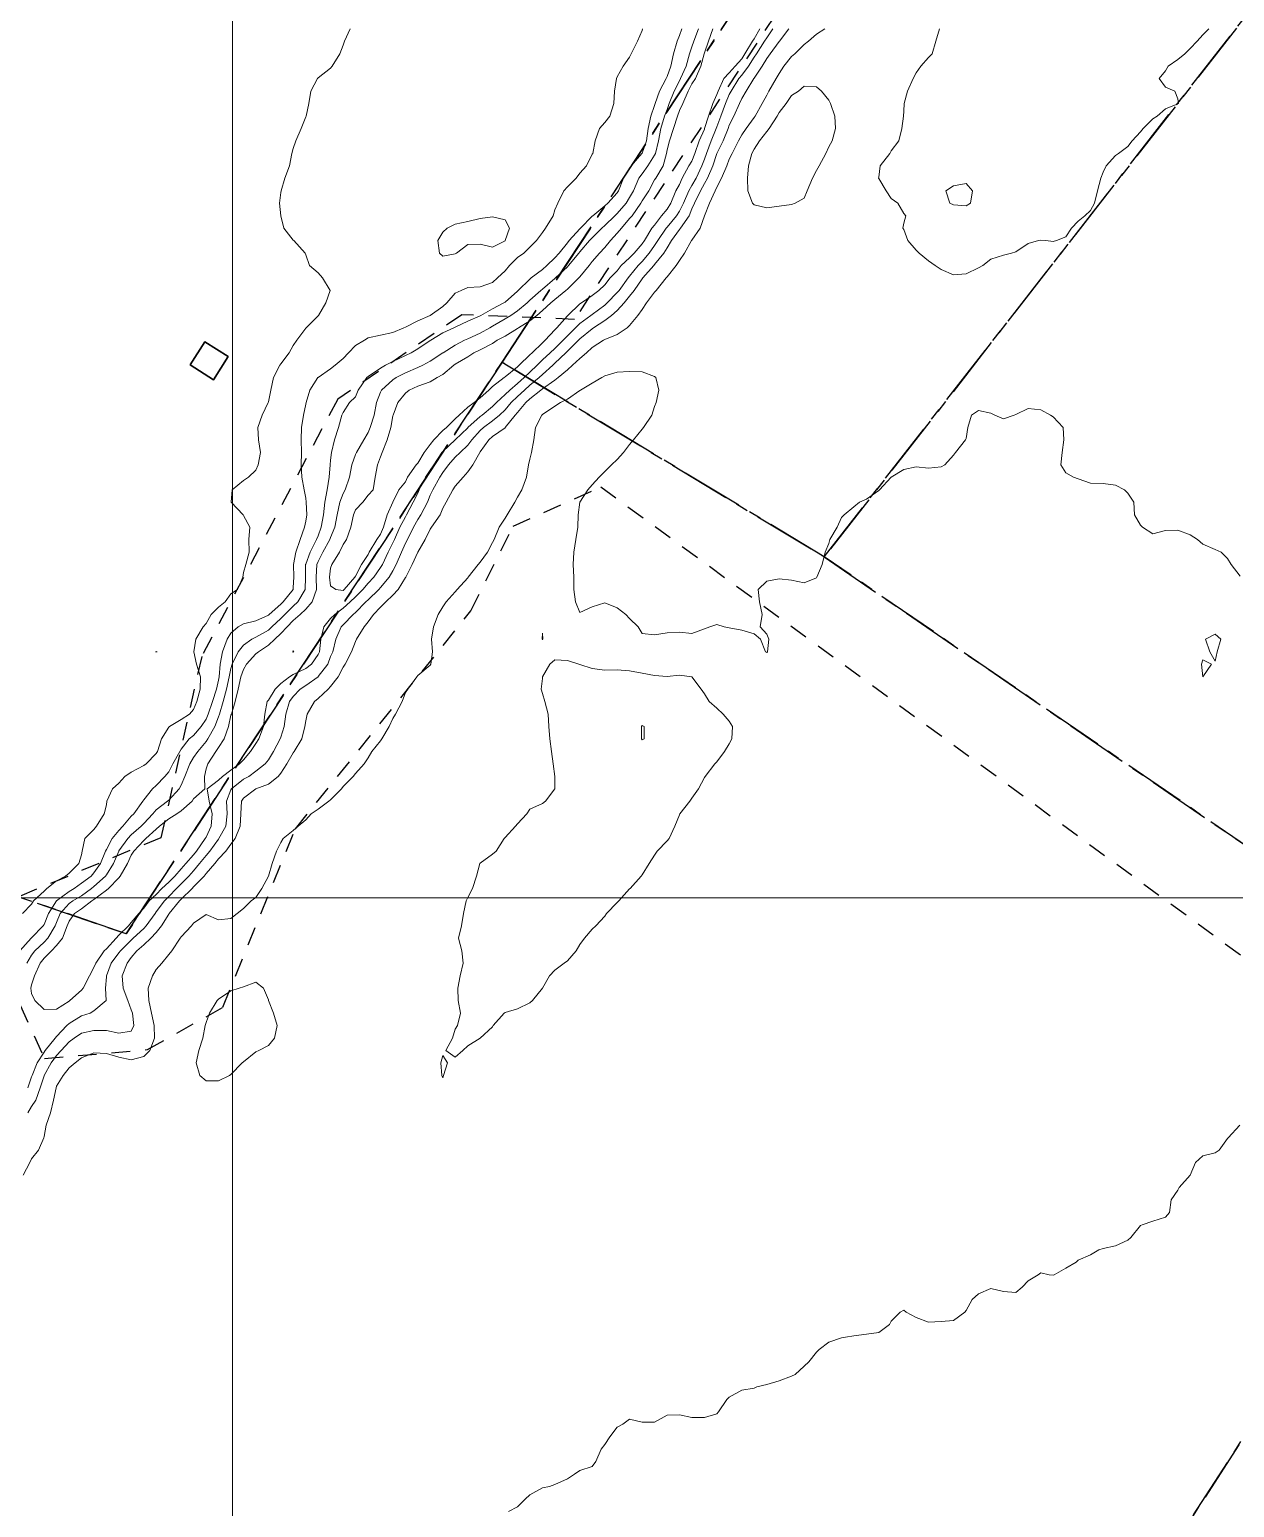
# Model space of a CAD drawing. Header units: centimetres. Extents: x 0 to 642158, y -847 to 649707.
# Drawn here: x 616058.7 to 616107, y 620362.9 to 620422.2 of the extents above; entities that cross this region are included whole.
import ezdxf

# ---------------------------------------------------------------- set-up
doc = ezdxf.new("R2010")
doc.units = ezdxf.units.CM
doc.header["$MEASUREMENT"] = 0
doc.linetypes.add('CENTERX2', pattern=[4, 2.5, -0.5, 0.5, -0.5])
doc.linetypes.add('JIS_02_0.7', pattern=[1.35, 0.75, -0.6])
for name, color, linetype, lineweight in [('MEV_grille', 254, 'Continuous', 9), ('WAL_parcellaire agricole', 7, 'JIS_02_0.7', 25), ('WAL_topographie 0.5', 253, 'Continuous', 20)]:
    doc.layers.add(name, color=color, linetype=linetype, lineweight=lineweight)
doc.layers.add('SPW_parcellaire cadastral', color=7, linetype='CENTERX2', lineweight=25, true_color=0xff0542)

# ---------------------------------------------------------------- blocks, each defined once
blk = doc.blocks.new('*U114')
at = {"layer": 'MEV_grille', "transparency": 33554687}
blk.add_lwpolyline([(-1338.461, 0), (1338.461, 0)], dxfattribs=at)
blk = doc.blocks.new('*U115')
at = {"layer": 'MEV_grille', "color": 0, "linetype": 'ByBlock', "lineweight": -2, "transparency": 16777216}
blk.add_blockref('*U114', (0, -2000), dxfattribs=at)
blk = doc.blocks.new('*U112')
at = {"layer": 'MEV_grille', "transparency": 33554687}
blk.add_lwpolyline([(0, 1825.476), (0, -1825.476)], dxfattribs=at)
blk = doc.blocks.new('*U113')
at = {"layer": 'MEV_grille', "color": 0, "linetype": 'ByBlock', "lineweight": -2, "transparency": 16777216}
blk.add_blockref('*U112', (700, 0), dxfattribs=at)

msp = doc.modelspace()

# ---------------------------------------------------------------- linework, layer by layer
at = {"layer": 'SPW_parcellaire cadastral'}
for points in [[(616163.665, 620494.835), (616090.561, 620401.059), (616077.627, 620408.871), (616089.977, 620427.615), (616116.745, 620468.333), (616144.289, 620510.138), (616163.665, 620494.835)], [(616163.665, 620494.835), (616171.549, 620488.346), (616184.862, 620477.393), (616184.868, 620477.388), (616186.96, 620475.669), (616186.968, 620475.661), (616199.691, 620465.204), (616132.595, 620378.538), (616129.31, 620374.515), (616118.04, 620382.235), (616090.561, 620401.059), (616163.665, 620494.835)], [(615979.201, 620431.541), (615986.308, 620446.278), (615993.265, 620460.724), (615994.067, 620462.39), (616089.977, 620427.615), (616077.627, 620408.871), (616062.549, 620385.935), (615971.905, 620416.878), (615979.201, 620431.541)], [(616118.04, 620382.235), (616031.659, 620248.331), (615984.324, 620271.39), (615984.893, 620272.731), (615982.963, 620273.84), (615982.334, 620272.36), (615961.505, 620282.512), (615969.185, 620294.979), (615977.961, 620308.915), (615986.263, 620322.005), (615995.821, 620337.861), (616004.045, 620351.134), (616016.126, 620371.393), (615961.881, 620390.136), (615971.905, 620416.878), (616062.549, 620385.935), (616077.627, 620408.871), (616090.561, 620401.059), (616118.04, 620382.235)], [(616066.635, 620409.094), (616066.052, 620408.168), (616065.118, 620408.759), (616065.697, 620409.689), (616066.635, 620409.094)], [(616066.635, 620409.094), (616065.697, 620409.689), (616065.118, 620408.759), (616066.052, 620408.168), (616066.635, 620409.094)], [(616129.31, 620374.515), (616178.576, 620340.419), (616177.478, 620338.956), (616129.194, 620273.681), (616147.203, 620247.746), (616113.067, 620206.183), (616031.659, 620248.331), (616118.04, 620382.235), (616129.31, 620374.515)]]:
    msp.add_lwpolyline(points, dxfattribs=at)
at = {"layer": 'WAL_parcellaire agricole'}
for points in [[(616159.221, 620531.397), (616135.426, 620493.795), (616080.536, 620410.589), (616076.014, 620410.776), (616071.034, 620407.386), (616065.575, 620397.065), (616063.939, 620389.788), (616056.597, 620386.744), (615973.037, 620417.176), (616009.095, 620485.363), (616012.928, 620490.447), (616016.427, 620493.364), (616019.844, 620495.281), (616066.429, 620476.287), (616086.179, 620470.289), (616089.528, 620476.69), (616108.823, 620523.391)], [(615877.22, 620147.518), (615924.71, 620226.023), (615928.647, 620227.83), (615931.997, 620231.311), (615943.094, 620247.952), (615951.343, 620258.273), (615960.371, 620278.134), (615993.264, 620331.947), (616017.942, 620372.032), (615963.19, 620391.276), (615973.037, 620417.176), (616056.597, 620386.744), (616059.267, 620380.924), (616063.397, 620381.285), (616066.427, 620382.985), (616069.336, 620390.146), (616076.375, 620398.886), (616078.075, 620402.286), (616081.594, 620403.867), (616125.44, 620371.795), (616138.159, 620363.094), (616141.274, 620365.797), (616150.914, 620359.078), (615936.082, 620036.976)]]:
    msp.add_lwpolyline(points, dxfattribs=at)
at = {"layer": 'WAL_topographie 0.5'}
for points in [[(616083.268, 620422.25), (616083.25, 620422.182), (616083.07, 620421.75), (616082.815, 620421.25), (616082.75, 620421.116), (616082.496, 620420.75), (616082.25, 620420.324), (616082.222, 620420.25), (616082.139, 620419.75), (616082.115, 620419.25), (616081.96, 620418.75), (616081.75, 620418.49), (616081.54, 620418.25), (616081.369, 620417.75), (616081.267, 620417.25), (616081.25, 620417.221), (616081.018, 620416.75), (616080.75, 620416.461), (616080.603, 620416.25), (616080.25, 620415.901), (616080.111, 620415.75), (616079.862, 620415.25), (616079.75, 620414.981), (616079.684, 620414.75), (616079.376, 620414.25), (616079.25, 620414.079), (616079.017, 620413.75), (616078.75, 620413.489), (616078.502, 620413.25), (616078.25, 620413.065), (616077.934, 620412.75), (616077.75, 620412.53), (616077.443, 620412.25), (616077.25, 620412.066), (616076.75, 620411.901), (616076.25, 620411.863), (616075.991, 620411.75), (616075.75, 620411.636), (616075.409, 620411.25), (616075.25, 620411.108), (616074.75, 620410.75), (616074.75, 620410.75), (616074.25, 620410.536), (616073.75, 620410.274), (616073.685, 620410.25), (616073.25, 620410.068), (616072.75, 620409.953), (616072.25, 620409.845), (616072.11, 620409.75), (616071.75, 620409.543), (616071.467, 620409.25), (616071.25, 620409.019), (616070.929, 620408.75), (616070.75, 620408.609), (616070.25, 620408.261), (616070.238, 620408.25), (616069.909, 620407.75), (616069.764, 620407.25), (616069.75, 620407.181), (616069.66, 620406.75), (616069.577, 620406.25), (616069.571, 620405.75), (616069.583, 620405.25), (616069.571, 620404.75), (616069.599, 620404.25), (616069.686, 620403.75), (616069.75, 620403.414), (616069.774, 620403.25), (616069.793, 620402.75), (616069.75, 620402.489), (616069.702, 620402.25), (616069.529, 620401.75), (616069.358, 620401.25), (616069.257, 620400.75), (616069.277, 620400.25), (616069.25, 620399.832), (616069.242, 620399.75), (616068.849, 620399.25), (616068.75, 620399.156), (616068.287, 620398.75), (616068.25, 620398.716), (616067.75, 620398.491), (616067.25, 620398.372), (616067.042, 620398.25), (616066.75, 620398.002), (616066.602, 620397.75), (616066.404, 620397.25), (616066.316, 620396.75), (616066.276, 620396.25), (616066.25, 620396.11), (616066.166, 620395.75), (616066.009, 620395.25), (616065.839, 620394.75), (616065.75, 620394.549), (616065.547, 620394.25), (616065.25, 620393.891), (616065.077, 620393.75), (616064.75, 620393.337), (616064.693, 620393.25), (616064.422, 620392.75), (616064.25, 620392.434), (616064.09, 620392.25), (616063.75, 620391.885), (616063.604, 620391.75), (616063.25, 620391.303), (616063.217, 620391.25), (616062.848, 620390.75), (616062.75, 620390.648), (616062.407, 620390.25), (616062.25, 620390.08), (616061.985, 620389.75), (616061.75, 620389.318), (616061.708, 620389.25), (616061.51, 620388.75), (616061.25, 620388.375), (616061.138, 620388.25), (616060.75, 620387.958), (616060.455, 620387.75), (616060.25, 620387.63), (616059.751, 620387.25), (616059.75, 620387.249), (616059.427, 620386.75), (616059.25, 620386.308), (616059.21, 620386.25), (616058.75, 620385.772), (616058.728, 620385.75), (616058.279, 620385.25)], [(616071.533, 620422.25), (616071.311, 620421.75), (616071.25, 620421.592), (616071.115, 620421.25), (616070.817, 620420.75), (616070.75, 620420.667), (616070.25, 620420.277), (616070.221, 620420.25), (616069.95, 620419.75), (616069.872, 620419.25), (616069.762, 620418.75), (616069.75, 620418.721), (616069.568, 620418.25), (616069.348, 620417.75), (616069.25, 620417.442), (616069.197, 620417.25), (616069.093, 620416.75), (616068.917, 620416.25), (616068.759, 620415.75), (616068.75, 620415.679), (616068.694, 620415.25), (616068.75, 620414.75), (616068.75, 620414.75), (616068.872, 620414.25), (616069.25, 620413.767), (616069.268, 620413.75), (616069.729, 620413.25), (616069.75, 620413.178), (616069.9, 620412.75), (616070.25, 620412.458), (616070.422, 620412.25), (616070.73, 620411.75), (616070.555, 620411.25), (616070.267, 620410.75), (616070.25, 620410.731), (616069.763, 620410.25), (616069.75, 620410.24), (616069.39, 620409.75), (616069.25, 620409.54), (616069.083, 620409.25), (616068.75, 620408.807), (616068.709, 620408.75), (616068.461, 620408.25), (616068.355, 620407.75), (616068.25, 620407.283), (616068.237, 620407.25), (616067.995, 620406.75), (616067.829, 620406.25), (616067.859, 620405.75), (616067.933, 620405.25), (616067.841, 620404.75), (616067.75, 620404.544), (616067.456, 620404.25), (616067.25, 620404.126), (616066.793, 620403.75), (616066.757, 620403.25), (616067.24, 620402.75), (616067.25, 620402.721), (616067.5, 620402.25), (616067.468, 620401.75), (616067.483, 620401.25), (616067.347, 620400.75), (616067.25, 620400.432), (616067.221, 620400.25), (616067.018, 620399.75), (616066.75, 620399.574), (616066.513, 620399.25), (616066.25, 620399.039), (616065.961, 620398.75), (616065.75, 620398.379), (616065.635, 620398.25), (616065.339, 620397.75), (616065.253, 620397.25), (616065.369, 620396.75), (616065.53, 620396.25), (616065.509, 620395.75), (616065.38, 620395.25), (616065.25, 620394.927), (616065.088, 620394.75), (616064.75, 620394.526), (616064.287, 620394.25), (616064.25, 620394.222), (616063.964, 620393.75), (616063.805, 620393.25), (616063.75, 620393.162), (616063.344, 620392.75), (616063.25, 620392.681), (616062.75, 620392.416), (616062.496, 620392.25), (616062.25, 620391.979), (616061.991, 620391.75), (616061.771, 620391.25), (616061.75, 620391.107), (616061.667, 620390.75), (616061.354, 620390.25), (616061.25, 620390.122), (616060.88, 620389.75), (616060.78, 620389.25), (616060.75, 620389.106), (616060.646, 620388.75), (616060.25, 620388.37), (616060.105, 620388.25), (616059.75, 620388.053), (616059.355, 620387.75), (616059.25, 620387.646), (616058.829, 620387.25), (616058.75, 620387.122), (616058.385, 620386.75)], [(616084.84, 620422.25), (616084.75, 620421.985), (616084.651, 620421.75), (616084.504, 620421.25), (616084.4, 620420.75), (616084.25, 620420.336), (616084.212, 620420.25), (616083.943, 620419.75), (616083.771, 620419.25), (616083.75, 620419.167), (616083.605, 620418.75), (616083.493, 620418.25), (616083.42, 620417.75), (616083.25, 620417.258), (616083.245, 620417.25), (616082.807, 620416.75), (616082.75, 620416.659), (616082.503, 620416.25), (616082.297, 620415.75), (616082.25, 620415.673), (616081.872, 620415.25), (616081.75, 620415.14), (616081.268, 620414.75), (616081.25, 620414.734), (616080.776, 620414.25), (616080.75, 620414.222), (616080.325, 620413.75), (616080.25, 620413.657), (616079.916, 620413.25), (616079.75, 620413.063), (616079.433, 620412.75), (616079.25, 620412.593), (616078.802, 620412.25), (616078.75, 620412.208), (616078.276, 620411.75), (616078.25, 620411.726), (616077.75, 620411.282), (616077.703, 620411.25), (616077.25, 620411.006), (616076.776, 620410.75), (616076.75, 620410.736), (616076.25, 620410.522), (616075.75, 620410.28), (616075.694, 620410.25), (616075.25, 620410.046), (616074.769, 620409.75), (616074.75, 620409.738), (616074.25, 620409.409), (616073.984, 620409.25), (616073.75, 620409.143), (616073.25, 620408.903), (616072.958, 620408.75), (616072.75, 620408.636), (616072.25, 620408.299), (616072.198, 620408.25), (616071.857, 620407.75), (616071.75, 620407.486), (616071.513, 620407.25), (616071.25, 620406.853), (616071.197, 620406.75), (616071.07, 620406.25), (616070.904, 620405.75), (616070.783, 620405.25), (616070.75, 620404.945), (616070.726, 620404.75), (616070.691, 620404.25), (616070.609, 620403.75), (616070.516, 620403.25), (616070.46, 620402.75), (616070.376, 620402.25), (616070.25, 620401.907), (616070.185, 620401.75), (616069.923, 620401.25), (616069.75, 620400.763), (616069.746, 620400.75), (616069.741, 620400.25), (616069.732, 620399.75), (616069.432, 620399.25), (616069.25, 620399.075), (616068.909, 620398.75), (616068.75, 620398.584), (616068.395, 620398.25), (616068.25, 620398.112), (616067.75, 620397.832), (616067.588, 620397.75), (616067.25, 620397.52), (616067.04, 620397.25), (616066.804, 620396.75), (616066.75, 620396.572), (616066.676, 620396.25), (616066.566, 620395.75), (616066.438, 620395.25), (616066.29, 620394.75), (616066.25, 620394.633), (616066.107, 620394.25), (616065.822, 620393.75), (616065.75, 620393.651), (616065.418, 620393.25), (616065.25, 620393.001), (616065.095, 620392.75), (616064.894, 620392.25), (616064.75, 620391.892), (616064.675, 620391.75), (616064.25, 620391.292), (616064.202, 620391.25), (616063.75, 620390.908), (616063.614, 620390.75), (616063.25, 620390.362), (616063.142, 620390.25), (616062.75, 620389.897), (616062.613, 620389.75), (616062.25, 620389.256), (616062.246, 620389.25), (616062.037, 620388.75), (616061.75, 620388.292), (616061.72, 620388.25), (616061.25, 620387.831), (616061.147, 620387.75), (616060.75, 620387.462), (616060.398, 620387.25), (616060.25, 620387.146), (616059.901, 620386.75), (616059.75, 620386.388), (616059.693, 620386.25), (616059.396, 620385.75), (616059.25, 620385.6), (616058.876, 620385.25), (616058.75, 620385.079), (616058.553, 620384.75)], [(616058.596, 620378.75), (616058.75, 620379.001), (616058.914, 620379.25), (616059.096, 620379.75), (616059.25, 620380.238), (616059.255, 620380.25), (616059.533, 620380.75), (616059.75, 620381.049), (616059.934, 620381.25), (616060.25, 620381.6), (616060.452, 620381.75), (616060.75, 620381.939), (616061.25, 620382.058), (616061.75, 620382.049), (616062.25, 620381.946), (616062.75, 620382.027), (616062.85, 620382.25), (616062.794, 620382.75), (616062.75, 620382.878), (616062.609, 620383.25), (616062.425, 620383.75), (616062.383, 620384.25), (616062.581, 620384.75), (616062.75, 620384.983), (616062.976, 620385.25), (616063.25, 620385.486), (616063.533, 620385.75), (616063.75, 620385.987), (616063.965, 620386.25), (616064.25, 620386.719), (616064.273, 620386.75), (616064.68, 620387.25), (616064.75, 620387.322), (616065.189, 620387.75), (616065.25, 620387.812), (616065.67, 620388.25), (616065.75, 620388.348), (616066.101, 620388.75), (616066.25, 620388.937), (616066.54, 620389.25), (616066.75, 620389.526), (616066.922, 620389.75), (616067.12, 620390.25), (616067.139, 620390.75), (616067.174, 620391.25), (616067.25, 620391.372), (616067.742, 620391.75), (616067.75, 620391.754), (616068.25, 620391.94), (616068.645, 620392.25), (616068.75, 620392.378), (616068.991, 620392.75), (616069.25, 620393.198), (616069.288, 620393.25), (616069.592, 620393.75), (616069.713, 620394.25), (616069.75, 620394.48), (616069.81, 620394.75), (616070.104, 620395.25), (616070.25, 620395.38), (616070.647, 620395.75), (616070.75, 620395.857), (616071.055, 620396.25), (616071.25, 620396.631), (616071.332, 620396.75), (616071.591, 620397.25), (616071.75, 620397.663), (616071.794, 620397.75), (616072.089, 620398.25), (616072.25, 620398.453), (616072.47, 620398.75), (616072.75, 620399.039), (616072.971, 620399.25), (616073.25, 620399.518), (616073.463, 620399.75), (616073.75, 620400.229), (616073.765, 620400.25), (616074.026, 620400.75), (616074.25, 620401.243), (616074.255, 620401.25), (616074.543, 620401.75), (616074.75, 620402.176), (616074.803, 620402.25), (616075.146, 620402.75), (616075.25, 620403.013), (616075.39, 620403.25), (616075.656, 620403.75), (616075.75, 620403.9), (616076.062, 620404.25), (616076.25, 620404.47), (616076.453, 620404.75), (616076.732, 620405.25), (616076.75, 620405.276), (616077.092, 620405.75), (616077.25, 620405.884), (616077.75, 620406.242), (616077.757, 620406.25), (616078.16, 620406.75), (616078.25, 620406.858), (616078.588, 620407.25), (616078.75, 620407.396), (616079.191, 620407.75), (616079.25, 620407.797), (616079.75, 620408.153), (616079.879, 620408.25), (616080.25, 620408.567), (616080.462, 620408.75), (616080.75, 620409.018), (616081.012, 620409.25), (616081.25, 620409.456), (616081.704, 620409.75), (616081.75, 620409.777), (616082.25, 620409.984), (616082.645, 620410.25), (616082.75, 620410.338), (616083.083, 620410.75), (616083.25, 620410.988), (616083.432, 620411.25), (616083.75, 620411.683), (616083.809, 620411.75), (616084.212, 620412.25), (616084.25, 620412.294), (616084.623, 620412.75), (616084.75, 620412.953), (616084.951, 620413.25), (616085.235, 620413.75), (616085.25, 620413.772), (616085.581, 620414.25), (616085.75, 620414.75), (616085.75, 620414.75), (616085.955, 620415.25), (616086.182, 620415.75), (616086.25, 620415.899), (616086.44, 620416.25), (616086.647, 620416.75), (616086.75, 620417.017), (616086.858, 620417.25), (616087.12, 620417.75), (616087.25, 620417.994), (616087.432, 620418.25), (616087.75, 620418.692), (616087.79, 620418.75), (616088.07, 620419.25), (616088.25, 620419.58), (616088.34, 620419.75), (616088.628, 620420.25), (616088.75, 620420.459), (616088.939, 620420.75), (616089.25, 620421.132), (616089.376, 620421.25), (616089.75, 620421.618), (616089.923, 620421.75), (616090.25, 620422.03), (616090.587, 620422.25)], [(616058.598, 620379.75), (616058.75, 620380.197), (616058.767, 620380.25), (616058.967, 620380.75), (616059.25, 620381.185), (616059.296, 620381.25), (616059.694, 620381.75), (616059.75, 620381.817), (616060.158, 620382.25), (616060.25, 620382.328), (616060.75, 620382.636), (616061.093, 620382.75), (616061.25, 620382.835), (616061.735, 620383.25), (616061.71, 620383.75), (616061.75, 620384.205), (616061.753, 620384.25), (616061.948, 620384.75), (616062.25, 620385.171), (616062.31, 620385.25), (616062.75, 620385.682), (616062.827, 620385.75), (616063.25, 620386.142), (616063.351, 620386.25), (616063.701, 620386.75), (616063.75, 620386.812), (616064.077, 620387.25), (616064.25, 620387.427), (616064.567, 620387.75), (616064.75, 620387.933), (616065.062, 620388.25), (616065.25, 620388.465), (616065.493, 620388.75), (616065.75, 620389.071), (616065.9, 620389.25), (616066.25, 620389.729), (616066.267, 620389.75), (616066.542, 620390.25), (616066.597, 620390.75), (616066.573, 620391.25), (616066.75, 620391.705), (616066.774, 620391.75), (616067.25, 620392.132), (616067.46, 620392.25), (616067.75, 620392.456), (616068.119, 620392.75), (616068.25, 620392.918), (616068.463, 620393.25), (616068.726, 620393.75), (616068.75, 620393.828), (616068.88, 620394.25), (616068.951, 620394.75), (616069.101, 620395.25), (616069.25, 620395.449), (616069.526, 620395.75), (616069.75, 620395.898), (616070.246, 620396.25), (616070.25, 620396.253), (616070.631, 620396.75), (616070.75, 620397.059), (616070.832, 620397.25), (616070.952, 620397.75), (616071.178, 620398.25), (616071.25, 620398.324), (616071.659, 620398.75), (616071.75, 620398.83), (616072.166, 620399.25), (616072.25, 620399.336), (616072.678, 620399.75), (616072.75, 620399.83), (616073.104, 620400.25), (616073.25, 620400.501), (616073.379, 620400.75), (616073.588, 620401.25), (616073.75, 620401.602), (616073.831, 620401.75), (616074.075, 620402.25), (616074.25, 620402.563), (616074.374, 620402.75), (616074.633, 620403.25), (616074.75, 620403.538), (616074.847, 620403.75), (616075.132, 620404.25), (616075.25, 620404.44), (616075.485, 620404.75), (616075.75, 620405.057), (616075.944, 620405.25), (616076.25, 620405.54), (616076.41, 620405.75), (616076.75, 620406.131), (616076.889, 620406.25), (616077.25, 620406.514), (616077.528, 620406.75), (616077.75, 620406.964), (616077.996, 620407.25), (616078.25, 620407.492), (616078.532, 620407.75), (616078.75, 620407.942), (616079.118, 620408.25), (616079.25, 620408.379), (616079.665, 620408.75), (616079.75, 620408.829), (616080.187, 620409.25), (616080.25, 620409.312), (616080.696, 620409.75), (616080.75, 620409.803), (616081.25, 620410.213), (616081.305, 620410.25), (616081.75, 620410.542), (616082.027, 620410.75), (616082.25, 620410.946), (616082.529, 620411.25), (616082.75, 620411.526), (616082.926, 620411.75), (616083.25, 620412.212), (616083.281, 620412.25), (616083.715, 620412.75), (616083.75, 620412.792), (616084.12, 620413.25), (616084.25, 620413.463), (616084.435, 620413.75), (616084.75, 620414.193), (616084.794, 620414.25), (616085.139, 620414.75), (616085.25, 620415.018), (616085.348, 620415.25), (616085.591, 620415.75), (616085.75, 620416.041), (616085.873, 620416.25), (616086.083, 620416.75), (616086.25, 620417.245), (616086.252, 620417.25), (616086.499, 620417.75), (616086.703, 620418.25), (616086.75, 620418.388), (616086.928, 620418.75), (616087.16, 620419.25), (616087.25, 620419.449), (616087.427, 620419.75), (616087.737, 620420.25), (616087.75, 620420.27), (616088.071, 620420.75), (616088.25, 620421.062), (616088.388, 620421.25), (616088.75, 620421.737), (616088.762, 620421.75), (616089.133, 620422.25)], [(616085.508, 620422.25), (616085.329, 620421.75), (616085.25, 620421.522), (616085.153, 620421.25), (616085.012, 620420.75), (616084.796, 620420.25), (616084.75, 620420.167), (616084.536, 620419.75), (616084.341, 620419.25), (616084.25, 620419.009), (616084.154, 620418.75), (616084.003, 620418.25), (616083.91, 620417.75), (616083.782, 620417.25), (616083.75, 620417.183), (616083.474, 620416.75), (616083.25, 620416.431), (616083.124, 620416.25), (616082.898, 620415.75), (616082.75, 620415.483), (616082.606, 620415.25), (616082.25, 620414.837), (616082.154, 620414.75), (616081.75, 620414.36), (616081.63, 620414.25), (616081.25, 620413.865), (616081.142, 620413.75), (616080.75, 620413.3), (616080.708, 620413.25), (616080.298, 620412.75), (616080.25, 620412.698), (616079.778, 620412.25), (616079.75, 620412.225), (616079.25, 620411.8), (616079.191, 620411.75), (616078.75, 620411.356), (616078.636, 620411.25), (616078.25, 620410.934), (616077.981, 620410.75), (616077.75, 620410.604), (616077.25, 620410.316), (616077.136, 620410.25), (616076.75, 620410.041), (616076.25, 620409.81), (616076.126, 620409.75), (616075.75, 620409.556), (616075.26, 620409.25), (616075.25, 620409.243), (616074.75, 620408.908), (616074.452, 620408.75), (616074.25, 620408.656), (616073.75, 620408.45), (616073.381, 620408.25), (616073.25, 620408.161), (616072.793, 620407.75), (616072.75, 620407.664), (616072.591, 620407.25), (616072.502, 620406.75), (616072.342, 620406.25), (616072.25, 620406.049), (616072.078, 620405.75), (616071.784, 620405.25), (616071.75, 620405.17), (616071.605, 620404.75), (616071.501, 620404.25), (616071.327, 620403.75), (616071.25, 620403.598), (616071.118, 620403.25), (616071.008, 620402.75), (616070.918, 620402.25), (616070.75, 620401.83), (616070.718, 620401.75), (616070.441, 620401.25), (616070.25, 620400.872), (616070.198, 620400.75), (616070.168, 620400.25), (616070.181, 620399.75), (616070.009, 620399.25), (616069.75, 620398.961), (616069.528, 620398.75), (616069.25, 620398.508), (616069.003, 620398.25), (616068.75, 620397.977), (616068.51, 620397.75), (616068.25, 620397.508), (616067.851, 620397.25), (616067.75, 620397.164), (616067.376, 620396.75), (616067.25, 620396.533), (616067.148, 620396.25), (616067.036, 620395.75), (616066.924, 620395.25), (616066.766, 620394.75), (616066.75, 620394.705), (616066.65, 620394.25), (616066.475, 620393.75), (616066.25, 620393.407), (616066.146, 620393.25), (616065.815, 620392.75), (616065.75, 620392.548), (616065.681, 620392.25), (616065.703, 620391.75), (616065.25, 620391.35), (616065.186, 620391.25), (616064.75, 620390.867), (616064.577, 620390.75), (616064.25, 620390.549), (616063.884, 620390.25), (616063.75, 620390.13), (616063.336, 620389.75), (616063.25, 620389.67), (616062.845, 620389.25), (616062.75, 620389.094), (616062.593, 620388.75), (616062.309, 620388.25), (616062.25, 620388.179), (616061.831, 620387.75), (616061.75, 620387.685), (616061.25, 620387.309), (616061.163, 620387.25), (616060.75, 620386.94), (616060.469, 620386.75), (616060.25, 620386.444), (616060.172, 620386.25), (616059.992, 620385.75), (616059.75, 620385.459), (616059.548, 620385.25), (616059.25, 620384.96), (616059.091, 620384.75), (616058.869, 620384.25), (616058.75, 620383.888), (616058.712, 620383.75), (616058.75, 620383.541), (616058.878, 620383.25), (616059.25, 620382.895), (616059.75, 620382.909), (616060.25, 620383.231), (616060.278, 620383.25), (616060.75, 620383.666), (616060.816, 620383.75), (616061.067, 620384.25), (616061.25, 620384.574), (616061.322, 620384.75), (616061.666, 620385.25), (616061.75, 620385.333), (616062.139, 620385.75), (616062.25, 620385.872), (616062.633, 620386.25), (616062.75, 620386.388), (616063.051, 620386.75), (616063.25, 620386.957), (616063.467, 620387.25), (616063.75, 620387.514), (616063.979, 620387.75), (616064.25, 620388.001), (616064.499, 620388.25), (616064.75, 620388.534), (616064.935, 620388.75), (616065.25, 620389.106), (616065.365, 620389.25), (616065.718, 620389.75), (616065.75, 620389.814), (616065.953, 620390.25), (616066, 620390.75), (616065.877, 620391.25), (616065.794, 620391.75), (616066.25, 620392.1), (616066.403, 620392.25), (616066.75, 620392.496), (616067.097, 620392.75), (616067.25, 620392.913), (616067.53, 620393.25), (616067.75, 620393.562), (616067.863, 620393.75), (616068.051, 620394.25), (616068.103, 620394.75), (616068.208, 620395.25), (616068.25, 620395.311), (616068.521, 620395.75), (616068.75, 620395.975), (616069.094, 620396.25), (616069.25, 620396.344), (616069.75, 620396.573), (616069.977, 620396.75), (616070.25, 620397.141), (616070.298, 620397.25), (616070.353, 620397.75), (616070.47, 620398.25), (616070.75, 620398.58), (616070.915, 620398.75), (616071.25, 620399), (616071.533, 620399.25), (616071.75, 620399.453), (616072.039, 620399.75), (616072.25, 620399.997), (616072.478, 620400.25), (616072.75, 620400.625), (616072.828, 620400.75), (616073.06, 620401.25), (616073.25, 620401.625), (616073.307, 620401.75), (616073.533, 620402.25), (616073.75, 620402.671), (616073.793, 620402.75), (616074.062, 620403.25), (616074.25, 620403.618), (616074.308, 620403.75), (616074.562, 620404.25), (616074.75, 620404.537), (616074.885, 620404.75), (616075.218, 620405.25), (616075.25, 620405.289), (616075.746, 620405.75), (616075.75, 620405.754), (616076.25, 620406.239), (616076.26, 620406.25), (616076.75, 620406.692), (616076.828, 620406.75), (616077.25, 620407.094), (616077.411, 620407.25), (616077.75, 620407.572), (616077.938, 620407.75), (616078.25, 620408.016), (616078.519, 620408.25), (616078.75, 620408.476), (616079.032, 620408.75), (616079.25, 620408.959), (616079.565, 620409.25), (616079.75, 620409.425), (616080.082, 620409.75), (616080.25, 620409.925), (616080.579, 620410.25), (616080.75, 620410.417), (616081.197, 620410.75), (616081.25, 620410.789), (616081.75, 620411.158), (616081.851, 620411.25), (616082.25, 620411.663), (616082.323, 620411.75), (616082.693, 620412.25), (616082.75, 620412.318), (616083.098, 620412.75), (616083.25, 620412.915), (616083.536, 620413.25), (616083.75, 620413.551), (616083.885, 620413.75), (616084.221, 620414.25), (616084.25, 620414.285), (616084.632, 620414.75), (616084.75, 620414.934), (616084.911, 620415.25), (616085.131, 620415.75), (616085.25, 620415.955), (616085.415, 620416.25), (616085.645, 620416.75), (616085.75, 620417.014), (616085.835, 620417.25), (616086.025, 620417.75), (616086.226, 620418.25), (616086.25, 620418.314), (616086.413, 620418.75), (616086.596, 620419.25), (616086.75, 620419.616), (616086.818, 620419.75), (616087.134, 620420.25), (616087.25, 620420.383), (616087.525, 620420.75), (616087.75, 620421.11), (616087.842, 620421.25), (616088.167, 620421.75), (616088.25, 620421.892), (616088.49, 620422.25)], [(616086.084, 620422.25), (616085.917, 620421.75), (616085.75, 620421.288), (616085.738, 620421.25), (616085.604, 620420.75), (616085.399, 620420.25), (616085.25, 620420.043), (616085.099, 620419.75), (616084.88, 620419.25), (616084.75, 620418.977), (616084.671, 620418.75), (616084.505, 620418.25), (616084.352, 620417.75), (616084.25, 620417.395), (616084.224, 620417.25), (616084.094, 620416.75), (616083.8, 620416.25), (616083.75, 620416.193), (616083.515, 620415.75), (616083.25, 620415.342), (616083.203, 620415.25), (616082.853, 620414.75), (616082.75, 620414.638), (616082.42, 620414.25), (616082.25, 620414.047), (616081.981, 620413.75), (616081.75, 620413.475), (616081.541, 620413.25), (616081.25, 620412.909), (616081.127, 620412.75), (616080.75, 620412.3), (616080.705, 620412.25), (616080.25, 620411.804), (616080.184, 620411.75), (616079.75, 620411.384), (616079.593, 620411.25), (616079.25, 620410.948), (616079.019, 620410.75), (616078.75, 620410.535), (616078.283, 620410.25), (616078.25, 620410.228), (616077.75, 620409.916), (616077.439, 620409.75), (616077.25, 620409.619), (616076.75, 620409.365), (616076.496, 620409.25), (616076.25, 620409.092), (616075.75, 620408.791), (616075.69, 620408.75), (616075.25, 620408.377), (616075.024, 620408.25), (616074.75, 620408.081), (616074.25, 620407.91), (616073.903, 620407.75), (616073.75, 620407.624), (616073.44, 620407.25), (616073.26, 620406.75), (616073.25, 620406.712), (616073.171, 620406.25), (616073.022, 620405.75), (616072.82, 620405.25), (616072.75, 620405.075), (616072.629, 620404.75), (616072.542, 620404.25), (616072.463, 620403.75), (616072.25, 620403.536), (616072.048, 620403.25), (616071.75, 620402.951), (616071.673, 620402.75), (616071.556, 620402.25), (616071.383, 620401.75), (616071.25, 620401.56), (616071.108, 620401.25), (616070.791, 620400.75), (616070.75, 620400.608), (616070.709, 620400.25), (616070.75, 620399.901), (616070.952, 620399.75), (616071.25, 620399.713)], [(616071.25, 620399.713), (616071.29, 620399.75), (616071.724, 620400.25), (616071.75, 620400.29), (616071.994, 620400.75), (616072.25, 620401.158), (616072.297, 620401.25), (616072.6, 620401.75), (616072.75, 620401.966), (616072.868, 620402.25), (616073.015, 620402.75), (616073.25, 620403.247), (616073.251, 620403.25), (616073.489, 620403.75), (616073.75, 620404.068), (616073.83, 620404.25), (616074.185, 620404.75), (616074.25, 620404.817), (616074.507, 620405.25), (616074.75, 620405.566), (616074.886, 620405.75), (616075.25, 620406.128), (616075.393, 620406.25), (616075.75, 620406.601), (616075.91, 620406.75), (616076.25, 620407.061), (616076.51, 620407.25), (616076.75, 620407.44), (616077.098, 620407.75), (616077.25, 620407.896), (616077.711, 620408.25), (616077.75, 620408.279), (616078.25, 620408.682), (616078.32, 620408.75), (616078.75, 620409.167), (616078.837, 620409.25), (616079.25, 620409.651), (616079.356, 620409.75), (616079.75, 620410.165), (616079.83, 620410.25), (616080.25, 620410.734), (616080.266, 620410.75), (616080.75, 620411.206), (616080.821, 620411.25), (616081.25, 620411.552), (616081.51, 620411.75), (616081.75, 620411.975), (616081.971, 620412.25), (616082.25, 620412.536), (616082.416, 620412.75), (616082.75, 620413.054), (616082.927, 620413.25), (616083.25, 620413.62), (616083.341, 620413.75), (616083.646, 620414.25), (616083.75, 620414.375), (616084.031, 620414.75), (616084.25, 620415.008), (616084.399, 620415.25), (616084.6, 620415.75), (616084.75, 620416.001), (616084.858, 620416.25), (616085.128, 620416.75), (616085.25, 620416.934), (616085.363, 620417.25), (616085.537, 620417.75), (616085.75, 620418.222), (616085.76, 620418.25), (616085.914, 620418.75), (616086.09, 620419.25), (616086.25, 620419.617), (616086.297, 620419.75), (616086.526, 620420.25), (616086.75, 620420.477), (616086.983, 620420.75), (616087.25, 620421.05), (616087.377, 620421.25), (616087.685, 620421.75), (616087.75, 620421.848), (616087.971, 620422.25)], [(616095.186, 620422.25), (616095.042, 620421.75), (616094.895, 620421.25), (616094.75, 620421.095), (616094.436, 620420.75), (616094.25, 620420.481), (616094.127, 620420.25), (616093.901, 620419.75), (616093.769, 620419.25), (616093.75, 620418.95), (616093.735, 620418.75), (616093.674, 620418.25), (616093.554, 620417.75), (616093.25, 620417.354), (616093.191, 620417.25), (616092.809, 620416.75), (616092.75, 620416.296), (616092.744, 620416.25), (616092.75, 620416.236), (616093.042, 620415.75), (616093.25, 620415.445), (616093.517, 620415.25), (616093.75, 620414.838), (616093.833, 620414.75), (616093.75, 620414.45), (616093.715, 620414.25), (616093.75, 620414.191), (616093.917, 620413.75), (616094.25, 620413.365), (616094.365, 620413.25), (616094.75, 620412.937), (616095.007, 620412.75), (616095.25, 620412.59), (616095.75, 620412.381), (616096.25, 620412.417), (616096.75, 620412.653), (616096.925, 620412.75), (616097.25, 620413.01), (616097.75, 620413.16), (616098.069, 620413.25), (616098.25, 620413.305), (616098.75, 620413.635), (616099.159, 620413.75), (616099.25, 620413.772), (616099.45, 620413.75), (616099.75, 620413.72), (616099.875, 620413.75), (616100.25, 620413.9), (616100.489, 620414.25), (616100.75, 620414.524), (616101.014, 620414.75), (616101.25, 620414.952), (616101.406, 620415.25), (616101.529, 620415.75), (616101.659, 620416.25), (616101.75, 620416.5), (616101.876, 620416.75), (616102.25, 620417.165), (616102.371, 620417.25), (616102.75, 620417.522), (616102.921, 620417.75), (616103.25, 620418.116), (616103.354, 620418.25), (616103.75, 620418.643), (616103.925, 620418.75), (616104.25, 620419.044), (616104.75, 620419.236), (616104.775, 620419.25), (616104.75, 620419.438), (616104.636, 620419.75), (616104.25, 620419.913), (616104, 620420.25), (616104.25, 620420.557), (616104.36, 620420.75), (616104.75, 620421.019), (616105.036, 620421.25), (616105.25, 620421.462), (616105.531, 620421.75), (616105.75, 620422.002), (616105.993, 620422.25)], [(616089.398, 620415.25), (616089.25, 620415.196), (616088.75, 620415.137), (616088.25, 620415.07), (616087.75, 620415.18), (616087.683, 620415.25), (616087.488, 620415.75), (616087.481, 620416.25), (616087.52, 620416.75), (616087.657, 620417.25), (616087.75, 620417.415), (616087.961, 620417.75), (616088.25, 620418.13), (616088.343, 620418.25), (616088.672, 620418.75), (616088.75, 620418.887), (616089.032, 620419.25), (616089.25, 620419.567), (616089.522, 620419.75), (616089.75, 620419.941), (616090.25, 620419.914), (616090.454, 620419.75), (616090.75, 620419.388), (616090.811, 620419.25), (616090.98, 620418.75), (616091.015, 620418.25), (616090.878, 620417.75), (616090.75, 620417.509), (616090.629, 620417.25), (616090.351, 620416.75), (616090.25, 620416.558), (616090.095, 620416.25), (616089.881, 620415.75), (616089.75, 620415.458), (616089.398, 620415.25)], [(616096.431, 620415.25), (616096.25, 620415.142), (616095.75, 620415.181), (616095.598, 620415.25), (616095.437, 620415.75), (616095.75, 620415.942), (616096.25, 620416.036), (616096.513, 620415.75), (616096.431, 620415.25)], [(616075.805, 620413.25), (616075.75, 620413.214), (616075.25, 620413.128), (616075.121, 620413.25), (616075.048, 620413.75), (616075.25, 620414.083), (616075.425, 620414.25), (616075.75, 620414.404), (616076.25, 620414.52), (616076.75, 620414.636), (616077.25, 620414.708), (616077.75, 620414.583), (616077.924, 620414.25), (616077.753, 620413.75), (616077.75, 620413.747), (616077.25, 620413.484), (616076.75, 620413.61), (616076.25, 620413.592), (616075.805, 620413.25)], [(616058.403, 620376.25), (616058.675, 620376.75), (616058.75, 620376.897), (616059.021, 620377.25), (616059.243, 620377.75), (616059.25, 620377.791), (616059.333, 620378.25), (616059.5, 620378.75), (616059.632, 620379.25), (616059.729, 620379.75), (616059.75, 620379.814), (616060.011, 620380.25), (616060.25, 620380.557), (616060.491, 620380.75), (616060.75, 620380.953), (616061.25, 620381.155), (616061.75, 620381.123), (616062.25, 620380.983), (616062.75, 620380.879), (616063.25, 620381.003), (616063.497, 620381.25), (616063.683, 620381.75), (616063.67, 620382.25), (616063.564, 620382.75), (616063.449, 620383.25), (616063.427, 620383.75), (616063.598, 620384.25), (616063.75, 620384.498), (616063.974, 620384.75), (616064.25, 620385.1), (616064.373, 620385.25), (616064.712, 620385.75), (616064.75, 620385.812), (616065.159, 620386.25), (616065.25, 620386.363), (616065.75, 620386.7), (616066.25, 620386.488), (616066.75, 620386.548), (616067, 620386.75), (616067.25, 620386.944), (616067.563, 620387.25), (616067.75, 620387.395), (616067.992, 620387.75), (616068.25, 620388.24), (616068.254, 620388.25), (616068.408, 620388.75), (616068.583, 620389.25), (616068.75, 620389.592), (616068.844, 620389.75), (616069.25, 620390.075), (616069.444, 620390.25), (616069.75, 620390.5), (616069.966, 620390.75), (616070.25, 620390.936), (616070.672, 620391.25), (616070.75, 620391.304), (616071.181, 620391.75), (616071.25, 620391.838), (616071.656, 620392.25), (616071.75, 620392.362), (616072.096, 620392.75), (616072.25, 620392.988), (616072.405, 620393.25), (616072.75, 620393.68), (616072.806, 620393.75), (616073.096, 620394.25), (616073.25, 620394.566), (616073.359, 620394.75), (616073.614, 620395.25), (616073.75, 620395.612), (616073.85, 620395.75), (616074.204, 620396.25), (616074.25, 620396.303), (616074.75, 620396.708), (616074.772, 620396.75), (616074.842, 620397.25), (616074.8, 620397.75), (616074.883, 620398.25), (616075.065, 620398.75), (616075.25, 620399.05), (616075.387, 620399.25), (616075.75, 620399.658), (616075.831, 620399.75), (616076.25, 620400.22), (616076.27, 620400.25), (616076.668, 620400.75), (616076.75, 620400.839), (616077.044, 620401.25), (616077.25, 620401.632), (616077.307, 620401.75), (616077.516, 620402.25), (616077.75, 620402.608), (616077.831, 620402.75), (616078.143, 620403.25), (616078.25, 620403.452), (616078.423, 620403.75), (616078.606, 620404.25), (616078.69, 620404.75), (616078.75, 620404.984), (616078.807, 620405.25), (616078.908, 620405.75), (616078.978, 620406.25), (616079.222, 620406.75), (616079.25, 620406.776), (616079.75, 620407.101), (616079.971, 620407.25), (616080.25, 620407.393), (616080.75, 620407.732), (616080.779, 620407.75), (616081.25, 620408.031), (616081.632, 620408.25), (616081.75, 620408.322), (616082.25, 620408.466), (616082.75, 620408.493), (616083.25, 620408.484), (616083.75, 620408.299), (616083.796, 620408.25), (616083.915, 620407.75), (616083.814, 620407.25), (616083.75, 620407.087), (616083.636, 620406.75), (616083.309, 620406.25), (616083.25, 620406.188), (616082.911, 620405.75), (616082.75, 620405.563), (616082.504, 620405.25), (616082.25, 620404.969), (616082.019, 620404.75), (616081.75, 620404.486), (616081.52, 620404.25), (616081.25, 620403.954), (616081.072, 620403.75), (616080.75, 620403.25), (616080.75, 620403.25), (616080.69, 620402.75), (616080.677, 620402.25), (616080.59, 620401.75), (616080.506, 620401.25), (616080.489, 620400.75), (616080.505, 620400.25), (616080.515, 620399.75), (616080.58, 620399.25), (616080.75, 620398.829), (616081.25, 620399.054), (616081.75, 620399.217), (616082.25, 620399.01), (616082.596, 620398.75), (616082.75, 620398.588), (616083.088, 620398.25), (616083.25, 620397.977), (616083.75, 620397.925), (616084.25, 620398.009), (616084.75, 620398.042), (616085.25, 620397.989), (616085.75, 620398.165), (616085.969, 620398.25), (616086.25, 620398.346), (616086.55, 620398.25), (616086.75, 620398.211), (616087.25, 620398.112), (616087.75, 620397.969), (616088, 620397.75), (616088.197, 620397.25), (616088.25, 620397.219), (616088.287, 620397.25), (616088.34, 620397.75), (616088.25, 620397.956), (616087.987, 620398.25), (616088.063, 620398.75), (616087.968, 620399.25), (616087.907, 620399.75), (616088.25, 620400.087), (616088.75, 620400.175), (616089.25, 620400.125), (616089.75, 620400.014), (616090.25, 620400.214), (616090.264, 620400.25), (616090.477, 620400.75), (616090.6, 620401.25), (616090.75, 620401.596), (616090.787, 620401.75), (616091.08, 620402.25), (616091.25, 620402.636), (616091.354, 620402.75), (616091.75, 620403.067), (616091.979, 620403.25), (616092.25, 620403.375), (616092.75, 620403.725), (616092.778, 620403.75), (616093.241, 620404.25), (616093.25, 620404.257), (616093.75, 620404.568), (616094.25, 620404.677), (616094.75, 620404.611), (616095.25, 620404.667), (616095.393, 620404.75), (616095.75, 620405.135), (616095.829, 620405.25), (616096.235, 620405.75), (616096.25, 620405.812), (616096.325, 620406.25), (616096.472, 620406.75), (616096.75, 620406.929), (616097.25, 620406.82), (616097.405, 620406.75), (616097.75, 620406.596), (616098.185, 620406.75), (616098.25, 620406.77), (616098.75, 620407.009), (616099.25, 620406.957), (616099.647, 620406.75), (616099.75, 620406.679), (616100.148, 620406.25), (616100.177, 620405.75), (616100.106, 620405.25), (616100.06, 620404.75), (616100.25, 620404.434), (616100.568, 620404.25), (616100.75, 620404.196), (616101.25, 620404.01), (616101.75, 620404), (616102.25, 620403.939), (616102.604, 620403.75), (616102.75, 620403.61), (616102.981, 620403.25), (616103.017, 620402.75), (616103.25, 620402.33), (616103.33, 620402.25), (616103.75, 620401.987), (616104.25, 620402.118), (616104.75, 620402.133), (616105.25, 620401.938), (616105.545, 620401.75), (616105.75, 620401.569), (616106.25, 620401.35), (616106.491, 620401.25), (616106.75, 620400.991), (616106.888, 620400.75), (616107.25, 620400.278)], [(616079.25, 620397.725), (616079.272, 620397.75), (616079.25, 620398), (616079.236, 620397.75), (616079.25, 620397.725)], [(616106.326, 620397.25), (616106.25, 620396.869), (616106.034, 620397.25), (616105.866, 620397.75), (616106.25, 620397.955), (616106.474, 620397.75), (616106.326, 620397.25)], [(616063.75, 620397.246), (616063.792, 620397.25), (616063.75, 620397.267), (616063.725, 620397.25), (616063.75, 620397.246)], [(616069.25, 620397.24), (616069.272, 620397.25), (616069.25, 620397.299), (616069.227, 620397.25), (616069.25, 620397.24)], [(616075.75, 620380.977), (616076.05, 620381.25), (616076.25, 620381.432), (616076.75, 620381.75), (616076.75, 620381.75), (616077.25, 620382.2), (616077.275, 620382.25), (616077.714, 620382.75), (616077.75, 620382.773), (616078.25, 620382.922), (616078.75, 620383.167), (616078.85, 620383.25), (616079.25, 620383.75), (616079.25, 620383.75), (616079.531, 620384.25), (616079.75, 620384.476), (616080.119, 620384.75), (616080.25, 620384.85), (616080.603, 620385.25), (616080.75, 620385.5), (616080.942, 620385.75), (616081.25, 620386.113), (616081.393, 620386.25), (616081.75, 620386.645), (616081.815, 620386.75), (616082.25, 620387.185), (616082.317, 620387.25), (616082.75, 620387.731), (616082.765, 620387.75), (616083.206, 620388.25), (616083.25, 620388.3), (616083.54, 620388.75), (616083.75, 620389.092), (616083.85, 620389.25), (616084.25, 620389.664), (616084.339, 620389.75), (616084.56, 620390.25), (616084.75, 620390.708), (616084.765, 620390.75), (616085.162, 620391.25), (616085.25, 620391.37), (616085.507, 620391.75), (616085.75, 620392.2), (616085.779, 620392.25), (616086.167, 620392.75), (616086.25, 620392.836), (616086.558, 620393.25), (616086.75, 620393.55), (616086.854, 620393.75), (616086.872, 620394.25), (616086.75, 620394.47), (616086.5, 620394.75), (616086.25, 620394.983), (616085.942, 620395.25), (616085.75, 620395.562), (616085.619, 620395.75), (616085.25, 620396.25), (616085.25, 620396.25), (616084.75, 620396.308), (616084.25, 620396.262), (616083.75, 620396.302), (616083.25, 620396.389), (616082.75, 620396.483), (616082.25, 620396.523), (616081.75, 620396.507), (616081.25, 620396.583), (616080.75, 620396.74), (616080.714, 620396.75), (616080.25, 620396.905), (616079.75, 620396.926), (616079.55, 620396.75), (616079.259, 620396.25), (616079.25, 620396.179), (616079.195, 620395.75), (616079.25, 620395.573), (616079.348, 620395.25), (616079.48, 620394.75), (616079.507, 620394.25), (616079.544, 620393.75), (616079.618, 620393.25), (616079.686, 620392.75), (616079.75, 620392.25), (616079.75, 620392.25), (616079.75, 620391.75), (616079.75, 620391.75), (616079.375, 620391.25), (616079.25, 620391.167), (616078.75, 620390.937), (616078.625, 620390.75), (616078.25, 620390.341), (616078.173, 620390.25), (616077.75, 620389.792), (616077.718, 620389.75), (616077.393, 620389.25), (616077.25, 620389.132), (616076.75, 620388.77), (616076.736, 620388.75), (616076.599, 620388.25), (616076.44, 620387.75), (616076.25, 620387.383), (616076.189, 620387.25), (616076.079, 620386.75), (616076.007, 620386.25), (616075.885, 620385.75), (616076.011, 620385.25), (616076.07, 620384.75), (616075.946, 620384.25), (616075.855, 620383.75), (616075.865, 620383.25), (616075.959, 620382.75), (616075.841, 620382.25), (616075.75, 620382.107), (616075.636, 620381.75), (616075.375, 620381.25), (616075.75, 620380.977)], [(616105.75, 620396.25), (616105.75, 620396.25), (616105.75, 620396.25), (616105.697, 620396.75), (616105.75, 620396.932), (616106.103, 620396.75), (616105.75, 620396.25)], [(616083.333, 620393.75), (616083.25, 620393.717), (616083.221, 620393.75), (616083.222, 620394.25), (616083.25, 620394.296), (616083.333, 620394.25), (616083.333, 620393.75)], [(616066.692, 620380.25), (616066.25, 620380.029), (616065.75, 620380.032), (616065.502, 620380.25), (616065.352, 620380.75), (616065.458, 620381.25), (616065.622, 620381.75), (616065.715, 620382.25), (616065.75, 620382.373), (616065.884, 620382.75), (616066.195, 620383.25), (616066.25, 620383.311), (616066.75, 620383.643), (616067.083, 620383.75), (616067.25, 620383.81), (616067.75, 620383.988), (616068.05, 620383.75), (616068.25, 620383.286), (616068.255, 620383.25), (616068.456, 620382.75), (616068.6, 620382.25), (616068.492, 620381.75), (616068.25, 620381.45), (616067.865, 620381.25), (616067.75, 620381.195), (616067.25, 620380.8), (616067.204, 620380.75), (616066.75, 620380.285), (616066.692, 620380.25)], [(616075.25, 620380.15), (616075.275, 620380.25), (616075.438, 620380.75), (616075.25, 620381.05), (616075.178, 620380.75), (616075.212, 620380.25), (616075.25, 620380.15)], [(616077.883, 620362.75), (616078.25, 620362.94), (616078.56, 620363.25), (616078.75, 620363.412), (616079.25, 620363.692), (616079.528, 620363.75), (616079.75, 620363.827), (616080.25, 620364.055), (616080.542, 620364.25), (616080.75, 620364.389), (616081.25, 620364.558), (616081.397, 620364.75), (616081.604, 620365.25), (616081.75, 620365.434), (616081.957, 620365.75), (616082.25, 620366.136), (616082.478, 620366.25), (616082.75, 620366.45), (616083.25, 620366.333), (616083.75, 620366.333), (616084.25, 620366.613), (616084.75, 620366.625), (616085.25, 620366.519), (616085.75, 620366.515), (616086.25, 620366.667), (616086.321, 620366.75), (616086.65, 620367.25), (616086.75, 620367.333), (616087.25, 620367.617), (616087.75, 620367.7), (616087.85, 620367.75), (616088.25, 620367.841), (616088.75, 620367.992), (616089.25, 620368.179), (616089.389, 620368.25), (616089.75, 620368.575), (616089.945, 620368.75), (616090.25, 620369.143), (616090.357, 620369.25), (616090.75, 620369.54), (616091.25, 620369.724), (616091.417, 620369.75), (616091.75, 620369.798), (616092.25, 620369.869), (616092.75, 620369.927), (616093.173, 620370.25), (616093.25, 620370.393), (616093.607, 620370.75), (616093.75, 620370.827), (616093.85, 620370.75), (616094.25, 620370.528), (616094.75, 620370.341), (616095.25, 620370.371), (616095.75, 620370.417), (616096.2, 620370.75), (616096.25, 620370.821), (616096.49, 620371.25), (616096.75, 620371.482), (616097.25, 620371.696), (616097.75, 620371.576), (616098.25, 620371.544), (616098.5, 620371.75), (616098.75, 620372), (616099.139, 620372.25), (616099.25, 620372.333), (616099.583, 620372.25), (616099.75, 620372.229), (616099.792, 620372.25), (616100.25, 620372.512), (616100.667, 620372.75), (616100.75, 620372.833), (616101.25, 620373.05), (616101.583, 620373.25), (616101.75, 620373.298), (616102.25, 620373.41), (616102.75, 620373.636), (616102.869, 620373.75), (616103.25, 620374.221), (616103.321, 620374.25), (616103.75, 620374.4), (616104.25, 620374.559), (616104.41, 620374.75), (616104.477, 620375.25), (616104.75, 620375.65), (616104.806, 620375.75), (616105.25, 620376.25), (616105.25, 620376.25), (616105.462, 620376.75), (616105.75, 620377.028), (616106.25, 620377.144), (616106.409, 620377.25), (616106.75, 620377.719), (616106.767, 620377.75), (616107.233, 620378.25)]]:
    msp.add_lwpolyline(points, dxfattribs=at)

# ---------------------------------------------------------------- block references
at = {"layer": 'MEV_grille', "transparency": 33554687}
for name, p in [('*U113', (615366.814, 620593.644)), ('*U115', (616669.481, 622387.381))]:
    msp.add_blockref(name, p, dxfattribs=at)

doc.saveas('drawing.dxf')
